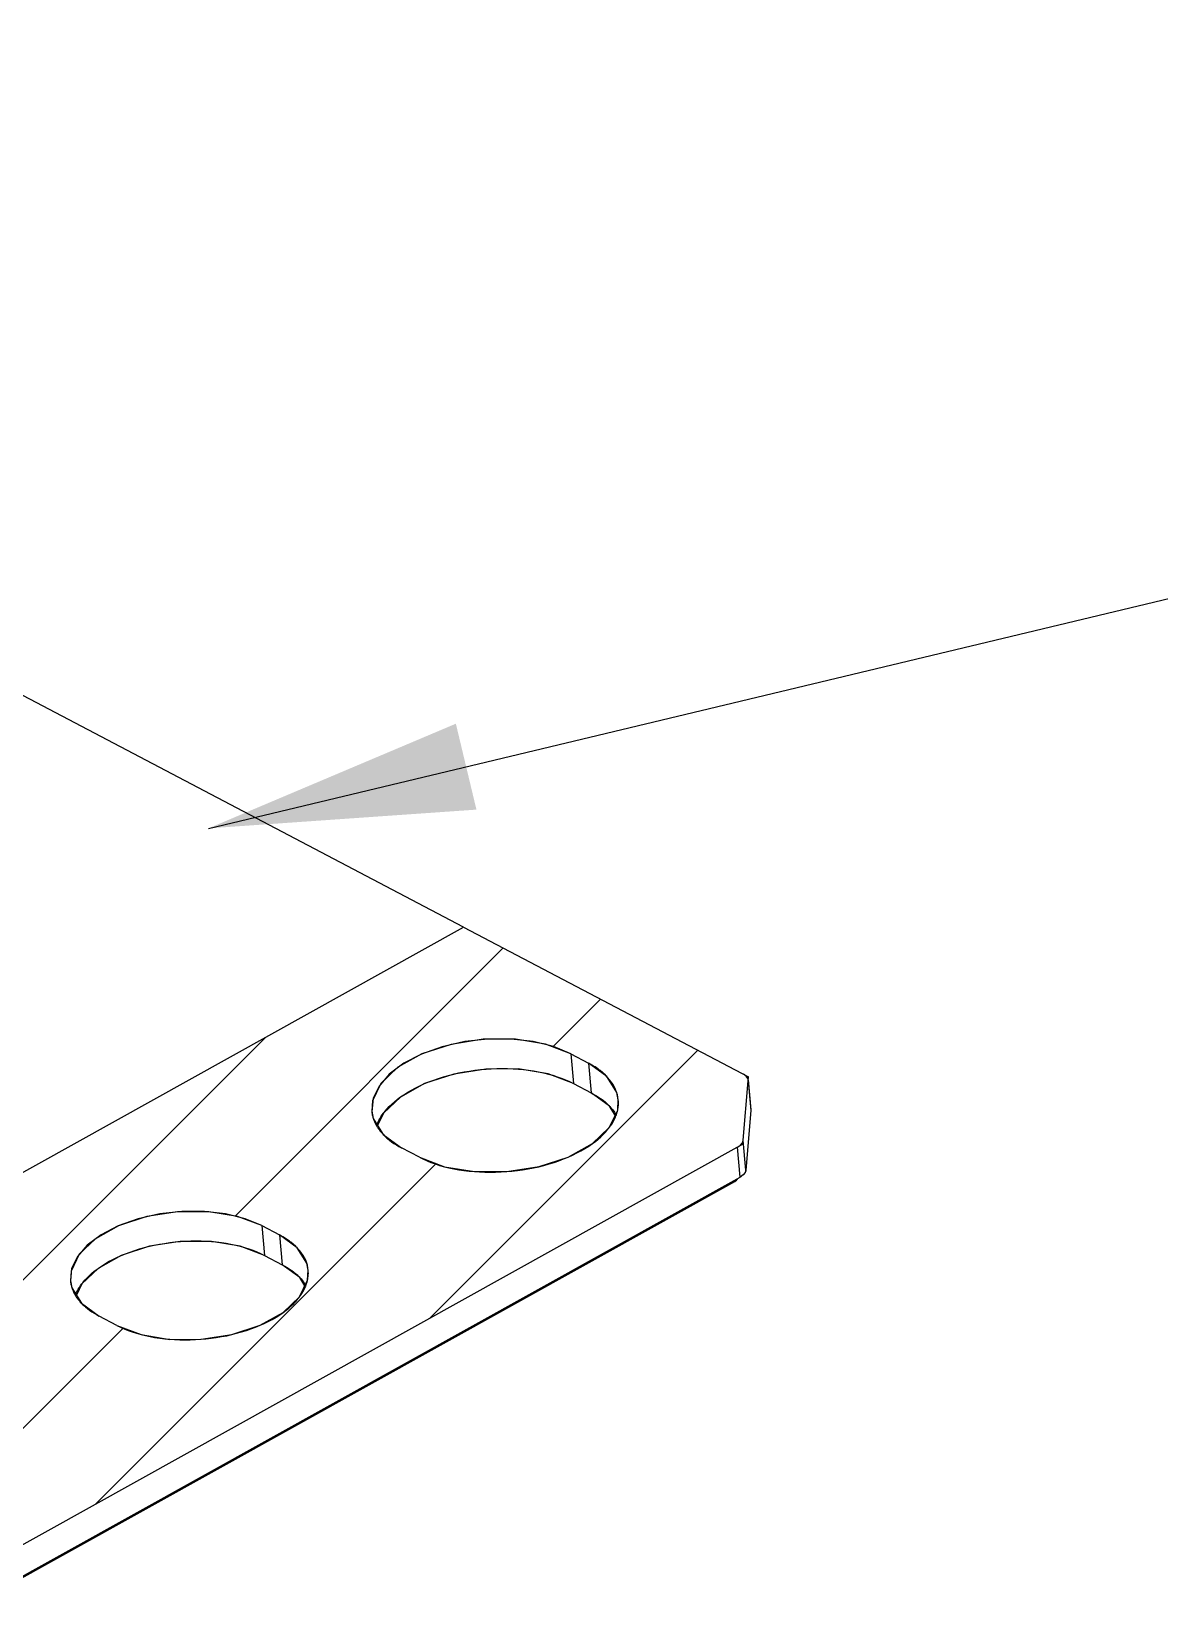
# Model space of a CAD drawing. Header units: millimetres. Extents: x 0 to 594, y 0 to 420.
# Drawn here: x 439.28 to 452.05, y 201.35 to 219.21 of the extents above; entities that cross this region are included whole.
import ezdxf

# ---------------------------------------------------------------- set-up
doc = ezdxf.new("R2010")
doc.units = ezdxf.units.MM
doc.header["$LTSCALE"] = 32.67
doc.layers.get('0').update_dxf_attribs({"linetype": 'CONTINUOUS'})
doc.layers.add('ASSEM_MEM', color=7, linetype='CONTINUOUS')
doc.styles.get("Standard").update_dxf_attribs({"font": 'txt', "width": 0.8})
doc.dimstyles.get("Standard").update_dxf_attribs({"dimtxt": 2.5, "dimasz": 3, "dimexe": 1.5, "dimexo": 1.2, "dimtad": 1, "dimdsep": 46, "dimtxsty": 'STANDARD', "dimblk": '_FILLED', "dimblk1": '_FILLED', "dimblk2": '_FILLED', "dimcen": 0.09, "dimazin": 2, "dimtol": 1, "dimtp": 0.01, "dimtm": 0.01, "dimtfac": 1, "dimtofl": 0, "dimtmove": 0, "dimatfit": 3, "dimldrblk": '_FILLED', "dimfxl": 1, "dimtolj": 1, "dimarcsym": 0})

# ---------------------------------------------------------------- blocks, each defined once
blk = doc.blocks.new('_FILLED')
at = {"color": 0, "linetype": 'BYBLOCK'}
blk.add_solid([(0, 0), (-1, 0.1667), (-1, -0.1667)], dxfattribs=at)

msp = doc.modelspace()

# ---------------------------------------------------------------- linework, layer by layer
at = {"layer": 'ASSEM_MEM', "color": 7, "linetype": 'CONTINUOUS'}
for p, q in [((444.175, 209.075), (430.126, 216.459)), ((435.191, 204.079), (444.175, 209.075)), ((444.175, 209.075), (447.402, 207.379)), ((441.592, 205.806), (444.625, 208.839)), ((445.19, 207.724), (445.726, 208.26)), ((436.213, 202.107), (441.936, 207.83)), ((443.79, 204.644), (446.828, 207.681)), ((445.388, 207.641), (445.59, 207.535)), ((445.388, 207.641), (445.419, 207.305)), ((445.797, 207.384), (445.59, 207.535)), ((445.59, 207.535), (445.62, 207.199)), ((445.91, 207.202), (445.797, 207.384)), ((445.419, 207.305), (445.62, 207.199)), ((447.338, 206.617), (447.402, 207.379)), ((447.398, 207.345), (447.428, 207.008)), ((447.398, 207.335), (447.398, 207.345)), ((447.398, 207.335), (447.429, 206.998)), ((445.828, 207.048), (445.62, 207.199)), ((445.892, 206.945), (445.828, 207.048)), ((445.828, 207.047), (445.832, 207.043)), ((445.927, 207.12), (445.91, 207.202)), ((443.269, 206.969), (443.202, 206.83)), ((445.893, 206.966), (445.898, 206.958)), ((447.429, 206.998), (447.372, 206.325)), ((447.429, 207.008), (447.429, 206.998)), ((443.195, 206.841), (443.197, 206.846)), ((445.809, 206.786), (445.813, 206.79)), ((445.82, 206.8), (445.824, 206.805)), ((447.338, 206.617), (438.5, 201.702)), ((443.675, 206.47), (443.473, 206.576)), ((447.307, 206.246), (447.277, 206.583)), ((447.372, 206.325), (447.341, 206.661)), ((440.005, 202.539), (443.859, 206.393)), ((438.532, 201.351), (447.247, 206.197)), ((438.592, 201.4), (447.307, 206.246)), ((447.246, 206.212), (447.247, 206.197)), ((441.89, 205.696), (442.092, 205.59)), ((441.89, 205.696), (441.921, 205.359)), ((442.291, 205.445), (442.092, 205.59)), ((442.092, 205.59), (442.122, 205.253)), ((442.219, 205.509), (442.214, 205.513)), ((442.4, 205.27), (442.291, 205.445)), ((441.921, 205.359), (442.122, 205.253)), ((442.322, 205.108), (442.122, 205.253)), ((442.416, 205.191), (442.4, 205.27)), ((442.322, 205.108), (442.326, 205.104)), ((442.379, 205.016), (442.322, 205.108)), ((439.853, 205.037), (439.792, 204.909)), ((442.313, 204.883), (442.317, 204.888)), ((437.446, 201.66), (440.319, 204.533)), ((440.251, 204.566), (440.049, 204.672))]:
    msp.add_line(p, q, dxfattribs=at)
for points in [[(445.388, 207.641), (445.193, 207.723), (444.962, 207.78), (444.714, 207.808), (444.449, 207.808), (444.188, 207.779), (443.933, 207.721), (443.699, 207.638), (443.499, 207.534), (443.334, 207.41), (443.218, 207.276), (443.15, 207.133), (443.136, 206.989)], [(445.388, 207.641), (445.103, 207.749), (444.764, 207.805), (444.397, 207.805), (444.034, 207.748), (443.702, 207.639), (443.43, 207.488), (443.238, 207.305), (443.143, 207.107), (443.136, 206.992)], [(445.419, 207.305), (445.134, 207.413), (444.794, 207.469), (444.428, 207.468), (444.064, 207.411), (443.733, 207.303), (443.46, 207.151), (443.269, 206.969)], [(443.733, 207.303), (443.782, 207.323), (443.837, 207.344), (443.893, 207.363), (443.947, 207.38), (444.006, 207.397), (444.065, 207.412)], [(444.065, 207.412), (444.122, 207.424), (444.183, 207.436), (444.241, 207.446), (444.304, 207.455), (444.367, 207.463), (444.43, 207.468)], [(444.43, 207.468), (444.489, 207.472), (444.552, 207.475), (444.61, 207.475), (444.673, 207.475), (444.735, 207.472), (444.796, 207.468)], [(444.796, 207.468), (444.853, 207.463), (444.912, 207.456), (444.967, 207.448), (445.025, 207.437), (445.081, 207.425), (445.135, 207.412)], [(445.135, 207.412), (445.184, 207.398), (445.236, 207.382), (445.282, 207.365), (445.33, 207.346), (445.373, 207.327), (445.419, 207.305)], [(445.697, 207.47), (445.681, 207.481), (445.665, 207.492), (445.648, 207.502), (445.628, 207.514), (445.61, 207.524), (445.59, 207.535)], [(445.722, 207.451), (445.72, 207.453), (445.715, 207.457), (445.71, 207.461), (445.707, 207.462), (445.702, 207.466), (445.697, 207.47)], [(445.927, 207.118), (445.917, 207.178), (445.897, 207.237), (445.868, 207.294), (445.829, 207.348), (445.781, 207.4), (445.722, 207.451)], [(447.398, 207.345), (447.394, 207.362), (447.376, 207.388), (447.346, 207.409)], [(443.461, 207.152), (443.499, 207.178), (443.543, 207.206), (443.585, 207.23), (443.633, 207.256), (443.682, 207.28), (443.733, 207.303)], [(443.285, 206.989), (443.309, 207.017), (443.334, 207.045), (443.362, 207.072), (443.392, 207.098), (443.426, 207.126), (443.461, 207.152)], [(443.675, 206.47), (443.96, 206.363), (444.3, 206.307), (444.666, 206.307), (445.03, 206.364), (445.361, 206.472), (445.634, 206.624), (445.825, 206.806), (445.92, 207.004), (445.927, 207.12)], [(445.62, 207.199), (445.65, 207.182), (445.679, 207.165), (445.706, 207.148), (445.733, 207.13), (445.758, 207.111), (445.781, 207.092)], [(445.781, 207.092), (445.788, 207.086), (445.797, 207.078), (445.805, 207.07), (445.812, 207.064), (445.82, 207.056), (445.828, 207.047)], [(445.832, 207.043), (445.844, 207.031), (445.854, 207.018), (445.865, 207.005), (445.875, 206.992), (445.884, 206.979), (445.893, 206.966)], [(445.92, 207.003), (445.921, 207.008), (445.922, 207.016), (445.923, 207.023), (445.925, 207.03), (445.926, 207.038), (445.927, 207.047)], [(445.927, 207.047), (445.928, 207.057), (445.928, 207.069), (445.929, 207.081), (445.929, 207.094), (445.928, 207.106), (445.927, 207.118)], [(443.136, 206.992), (443.153, 206.909), (443.266, 206.727), (443.473, 206.576)], [(443.136, 206.989), (443.138, 206.977), (443.139, 206.965), (443.142, 206.951), (443.145, 206.939), (443.148, 206.924), (443.152, 206.911)], [(443.152, 206.911), (443.156, 206.9), (443.161, 206.888), (443.166, 206.874), (443.171, 206.862), (443.178, 206.849), (443.185, 206.836)], [(443.197, 206.846), (443.206, 206.865), (443.217, 206.887), (443.227, 206.906), (443.24, 206.928), (443.255, 206.949), (443.269, 206.97)], [(443.269, 206.97), (443.271, 206.972), (443.273, 206.975), (443.277, 206.979)], [(443.277, 206.979), (443.28, 206.984), (443.285, 206.989)], [(445.824, 206.805), (445.838, 206.824), (445.853, 206.846), (445.864, 206.865), (445.876, 206.887), (445.887, 206.908), (445.896, 206.929)], [(445.896, 206.929), (445.897, 206.932), (445.899, 206.937), (445.901, 206.942), (445.903, 206.947), (445.905, 206.951), (445.907, 206.959)], [(445.907, 206.959), (445.91, 206.966), (445.912, 206.974), (445.914, 206.981), (445.916, 206.988), (445.918, 206.996), (445.92, 207.003)], [(447.429, 207.008), (447.429, 207.007), (447.429, 207.005), (447.429, 207.003), (447.429, 207.002), (447.429, 207), (447.429, 206.998)], [(443.185, 206.836), (443.186, 206.834), (443.189, 206.829), (443.191, 206.825), (443.194, 206.82), (443.197, 206.816), (443.201, 206.809)], [(443.201, 206.809), (443.21, 206.796), (443.219, 206.783), (443.229, 206.77), (443.241, 206.755), (443.252, 206.742), (443.266, 206.728)], [(443.266, 206.728), (443.272, 206.722), (443.28, 206.713), (443.288, 206.705), (443.295, 206.699), (443.304, 206.691), (443.313, 206.683)], [(443.313, 206.683), (443.336, 206.664), (443.361, 206.645), (443.387, 206.627), (443.415, 206.61), (443.444, 206.593), (443.473, 206.576)], [(445.633, 206.624), (445.667, 206.649), (445.699, 206.674), (445.729, 206.701), (445.757, 206.728), (445.785, 206.757), (445.809, 206.786)], [(445.813, 206.79), (445.817, 206.795), (445.82, 206.8)], [(445.361, 206.472), (445.409, 206.494), (445.458, 206.518), (445.503, 206.542), (445.549, 206.568), (445.592, 206.596), (445.633, 206.624)], [(447.277, 206.583), (447.31, 206.606), (447.332, 206.633), (447.341, 206.661)], [(443.675, 206.47), (443.716, 206.45), (443.762, 206.43), (443.806, 206.412), (443.856, 206.394), (443.904, 206.378), (443.959, 206.363)], [(443.959, 206.363), (444.01, 206.35), (444.066, 206.338), (444.12, 206.329), (444.178, 206.32), (444.238, 206.312), (444.298, 206.307)], [(444.664, 206.307), (444.723, 206.312), (444.786, 206.319), (444.844, 206.328), (444.906, 206.338), (444.968, 206.35), (445.028, 206.363)], [(445.028, 206.363), (445.084, 206.377), (445.143, 206.394), (445.2, 206.412), (445.253, 206.43), (445.307, 206.45), (445.361, 206.472)], [(447.372, 206.325), (447.363, 206.297), (447.341, 206.27), (447.307, 206.246)], [(447.372, 206.325), (447.371, 206.32), (447.37, 206.316), (447.369, 206.311), (447.367, 206.306), (447.365, 206.301), (447.363, 206.297)], [(444.298, 206.307), (444.355, 206.303), (444.417, 206.3), (444.475, 206.3), (444.538, 206.3), (444.602, 206.303), (444.664, 206.307)], [(447.247, 206.197), (447.264, 206.209), (447.275, 206.223), (447.278, 206.23)], [(447.341, 206.27), (447.336, 206.266), (447.331, 206.262), (447.325, 206.258), (447.319, 206.254), (447.314, 206.25), (447.307, 206.246)], [(447.363, 206.297), (447.36, 206.292), (447.357, 206.288), (447.353, 206.283), (447.349, 206.279), (447.345, 206.274), (447.341, 206.27)], [(441.89, 205.696), (441.702, 205.774), (441.481, 205.829), (441.242, 205.857), (440.987, 205.856), (440.736, 205.828), (440.491, 205.773), (440.266, 205.692), (440.073, 205.593), (439.915, 205.474), (439.803, 205.345), (439.738, 205.207), (439.725, 205.069)], [(441.89, 205.696), (441.616, 205.8), (441.29, 205.853), (440.937, 205.853), (440.588, 205.798), (440.269, 205.694), (440.007, 205.548), (439.823, 205.373), (439.732, 205.182), (439.725, 205.071)], [(441.921, 205.359), (441.647, 205.463), (441.32, 205.517), (440.968, 205.516), (440.618, 205.462), (440.299, 205.357), (440.037, 205.212), (439.853, 205.037)], [(440.3, 205.358), (440.347, 205.377), (440.4, 205.397), (440.454, 205.416), (440.505, 205.432), (440.562, 205.448), (440.62, 205.462)], [(440.62, 205.462), (440.674, 205.474), (440.733, 205.486), (440.788, 205.495), (440.849, 205.504), (440.909, 205.511), (440.97, 205.517)], [(440.97, 205.517), (441.026, 205.52), (441.087, 205.523), (441.143, 205.524), (441.204, 205.523), (441.264, 205.521), (441.322, 205.517)], [(441.322, 205.517), (441.376, 205.512), (441.434, 205.505), (441.486, 205.497), (441.542, 205.487), (441.596, 205.475), (441.648, 205.463)], [(441.648, 205.463), (441.695, 205.449), (441.745, 205.434), (441.79, 205.418), (441.836, 205.399), (441.877, 205.381), (441.921, 205.359)], [(442.198, 205.524), (442.183, 205.535), (442.165, 205.547), (442.149, 205.557), (442.13, 205.569), (442.113, 205.578), (442.092, 205.59)], [(442.214, 205.513), (442.21, 205.516), (442.207, 205.518), (442.202, 205.522), (442.198, 205.524)], [(442.416, 205.189), (442.407, 205.247), (442.388, 205.303), (442.359, 205.358), (442.322, 205.41), (442.276, 205.46), (442.219, 205.509)], [(440.038, 205.212), (440.075, 205.238), (440.117, 205.264), (440.157, 205.288), (440.203, 205.312), (440.251, 205.336), (440.3, 205.358)], [(442.122, 205.253), (442.151, 205.238), (442.179, 205.221), (442.205, 205.204), (442.23, 205.187), (442.254, 205.169), (442.277, 205.15)], [(439.725, 205.071), (439.741, 204.992), (439.85, 204.817), (440.049, 204.672)], [(439.725, 205.069), (439.726, 205.057), (439.728, 205.046), (439.73, 205.032), (439.733, 205.02), (439.737, 205.007), (439.74, 204.994)], [(439.869, 205.056), (439.892, 205.083), (439.917, 205.109), (439.943, 205.135), (439.972, 205.161), (440.005, 205.187), (440.038, 205.212)], [(440.251, 204.566), (440.525, 204.462), (440.851, 204.408), (441.203, 204.409), (441.553, 204.464), (441.872, 204.568), (442.134, 204.714), (442.318, 204.889), (442.409, 205.079), (442.416, 205.191)], [(442.277, 205.15), (442.283, 205.145), (442.292, 205.137), (442.3, 205.129), (442.306, 205.124), (442.314, 205.116), (442.322, 205.108)], [(442.326, 205.104), (442.337, 205.092), (442.347, 205.08), (442.357, 205.067), (442.367, 205.055), (442.376, 205.042), (442.384, 205.03)], [(442.397, 205.036), (442.399, 205.043), (442.402, 205.05), (442.404, 205.057), (442.405, 205.064), (442.407, 205.071), (442.409, 205.078)], [(442.409, 205.078), (442.409, 205.081), (442.41, 205.083), (442.41, 205.085), (442.411, 205.088), (442.412, 205.092)], [(442.412, 205.092), (442.414, 205.106), (442.416, 205.123), (442.417, 205.139), (442.418, 205.156), (442.417, 205.172), (442.416, 205.189)], [(439.74, 204.994), (439.744, 204.983), (439.748, 204.971), (439.754, 204.958), (439.759, 204.947), (439.765, 204.934), (439.771, 204.922)], [(439.771, 204.922), (439.773, 204.92), (439.775, 204.915), (439.778, 204.911), (439.78, 204.907), (439.783, 204.902), (439.787, 204.896)], [(439.785, 204.918), (439.793, 204.937), (439.803, 204.958), (439.813, 204.976), (439.826, 204.997), (439.84, 205.018), (439.854, 205.037)], [(439.787, 204.896), (439.795, 204.883), (439.804, 204.871), (439.814, 204.858), (439.826, 204.844), (439.836, 204.831), (439.849, 204.818)], [(439.854, 205.037), (439.856, 205.04), (439.857, 205.042), (439.861, 205.046)], [(439.861, 205.046), (439.865, 205.051), (439.869, 205.056)], [(442.303, 204.869), (442.304, 204.871), (442.306, 204.874), (442.31, 204.878), (442.313, 204.883)], [(442.317, 204.888), (442.331, 204.906), (442.344, 204.927), (442.356, 204.945), (442.367, 204.966), (442.378, 204.987), (442.387, 205.007)], [(442.387, 205.007), (442.388, 205.01), (442.389, 205.014), (442.391, 205.019), (442.393, 205.024), (442.395, 205.029), (442.397, 205.036)], [(439.849, 204.818), (439.855, 204.812), (439.863, 204.804), (439.871, 204.796), (439.877, 204.79), (439.886, 204.783), (439.895, 204.775)], [(439.895, 204.775), (439.917, 204.756), (439.941, 204.738), (439.966, 204.721), (439.993, 204.704), (440.02, 204.688), (440.049, 204.672)], [(441.872, 204.568), (441.918, 204.588), (441.965, 204.612), (442.008, 204.634), (442.052, 204.66), (442.094, 204.686), (442.134, 204.713)], [(442.134, 204.713), (442.166, 204.737), (442.196, 204.762), (442.225, 204.788), (442.252, 204.813), (442.279, 204.842), (442.303, 204.869)], [(440.251, 204.566), (440.29, 204.546), (440.334, 204.527), (440.377, 204.51), (440.425, 204.492), (440.471, 204.478), (440.524, 204.463)], [(441.552, 204.463), (441.605, 204.477), (441.662, 204.492), (441.717, 204.51), (441.768, 204.527), (441.82, 204.547), (441.872, 204.568)], [(440.524, 204.463), (440.573, 204.451), (440.627, 204.439), (440.678, 204.43), (440.735, 204.421), (440.792, 204.414), (440.849, 204.409)], [(440.849, 204.409), (440.904, 204.405), (440.964, 204.403), (441.02, 204.402), (441.081, 204.403), (441.142, 204.405), (441.202, 204.409)], [(441.202, 204.409), (441.258, 204.414), (441.319, 204.421), (441.375, 204.429), (441.435, 204.439), (441.494, 204.45), (441.552, 204.463)]]:
    msp.add_lwpolyline(points, dxfattribs=at)

# ---------------------------------------------------------------- leaders
at = {"color": 7, "linetype": 'CONTINUOUS'}
msp.add_leader([(441.287, 210.193), (478.963, 219.213)], dimstyle='STANDARD', override={"dimtad": 0}, dxfattribs=at)

doc.saveas('drawing.dxf')
